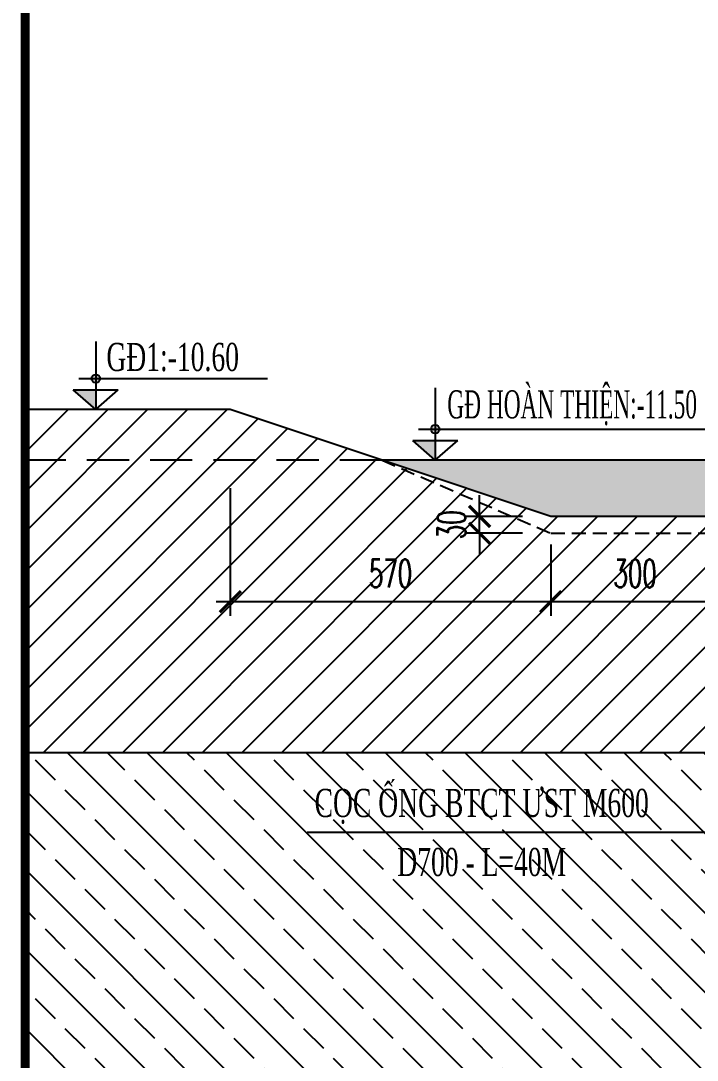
# Model space of a CAD drawing. Extents: x -26539 to -4497, y 62031 to 92619.
# Drawn here: x -16678 to -15475, y 80537 to 82385 of the extents above; entities that cross this region are included whole.
import ezdxf
from ezdxf.enums import TextEntityAlignment as Align

# ---------------------------------------------------------------- set-up
doc = ezdxf.new("R2010")
doc.units = 0
doc.header["$LTSCALE"] = 10
doc.header["$MEASUREMENT"] = 0
doc.linetypes.add('HIDDEN', pattern=[0.375, 0.25, -0.125])
doc.layers.get('0').update_dxf_attribs({"color": 3, "linetype": 'CONTINUOUS'})
for name, color, linetype in [('DC', 7, 'CONTINUOUS'), ('DIMENSION', 4, 'CONTINUOUS'), ('Hatch coc', 7, 'CONTINUOUS'), ('HIDDEN', 4, 'HIDDEN'), ('Kich thuoc', 4, 'CONTINUOUS'), ('Net tim', 6, 'CONTINUOUS'), ('Text', 4, 'CONTINUOUS')]:
    doc.layers.add(name, color=color, linetype=linetype)
doc.styles.add('Kichthuoc', font='romans.shx', dxfattribs={"width": 0.6})
doc.styles.get("Standard").update_dxf_attribs({"font": 'vntimeh.shx', "width": 0.65})
doc.linetypes.add('DAT_LINE1', pattern='A,0.2,[2,g.shx,S=-0.017,R=0,X=0.25,Y=0],0.22', length=0.42)
doc.dimstyles.new('Dim 250', dxfattribs={"dimscale": 250, "dimtxt": 0.2, "dimasz": 0.15, "dimexe": 0.1, "dimexo": 0.2, "dimgap": 0.1, "dimtad": 1, "dimdec": 0, "dimlfac": -1, "dimzin": 0, "dimdsep": 46, "dimtxsty": 'Kichthuoc', "dimblk": 'ARCHTICK', "dimcen": 0.1, "dimdle": 0.1, "dimclrd": 4, "dimclre": 4, "dimclrt": 2, "dimadec": 0, "dimazin": 0, "dimtfac": 1, "dimtdec": 0, "dimtix": 1, "dimtmove": 2, "dimatfit": 3, "dimfxl": 1, "dimtolj": 1, "dimtzin": 0, "dimarcsym": 0})
doc.dimstyles.new('Le 250', dxfattribs={"dimscale": 250, "dimtxt": 0.2, "dimasz": 0.15, "dimexe": 0.1, "dimexo": 0.2, "dimgap": 0.1, "dimtad": 1, "dimdec": 0, "dimzin": 0, "dimdsep": 46, "dimtxsty": 'Kichthuoc', "dimblk": 'ARCHTICK', "dimcen": 0, "dimdle": 0.1, "dimclrd": 4, "dimclre": 4, "dimclrt": 3, "dimadec": 0, "dimazin": 0, "dimtfac": 1, "dimtdec": 0, "dimtix": 1, "dimtmove": 2, "dimatfit": 3, "dimfxl": 1, "dimtolj": 1, "dimtzin": 0, "dimarcsym": 0})

# ---------------------------------------------------------------- blocks, each defined once
blk = doc.blocks.new('cautau')
at = {"layer": 'Hatch coc'}
h = blk.add_hatch(dxfattribs=at)
h.set_pattern_fill('GRAVEL', color=256, scale=150, style=0)
h.set_pattern_definition([(228.0128, (108, 200), (-1199.9997348, -1350.0002012), [20.1804, -1997.8632]), (184.9697, (94.5, 185), (1800.00015773, 149.99869605), [34.6302, -3428.38875]), (132.5104, (60, 182), (1499.99860775, -1650.0013011), [24.4182, -2417.4048]), (267.2737, (1.5, 144.5), (149.99940266, 3000.00004425), [31.5357, -3122.0337]), (292.8337, (0, 113), (-750.0014858, 1799.99946177), [30.92325, -3061.40595]), (357.2737, (12, 84.5), (-3000.00004425, 149.99940266), [31.5357, -3122.0337]), (37.6942, (43.5, 83), (-1950.00110184, -1499.99856077), [41.70435, -4128.72735]), (72.2553, (76.5, 108.5), (1050.0016144, 3299.9994347), [39.3732, -3897.94815]), (121.4296, (88.5, 146), (-1200.0012351, 1949.9992555), [31.6425, -3132.61095]), (175.2364, (72, 173), (1650.000142, -149.9987299), [36.1248, -1770.11445]), (222.3974, (36, 176), (-1800.00110266, -1649.9988123), [46.7172, -4625.00625]), (138.8141, (150, 143), (-1050.000442, 899.999597), [15.94515, -1578.5766]), (171.4692, (138, 153.5), (1949.9997427, -300.0011865), [30.33555, -3003.22665]), (225, (108, 158), (-2e-14, -150.00005), [21.21315, -190.9188]), (203.1986, (97.5, 176), (749.9999596, 300.0001988), [11.4237, -1130.94225]), (291.8014, (87, 171.5), (-149.9999866, 450.000041), [16.15545, -791.6193]), (30.9638, (93, 156.5), (449.999703, 300.0003725), [26.23935, -848.40345]), (161.5651, (115.5, 170), (300.000065, -149.99976), [18.97365, -455.36805]), (16.3895, (0, 171.5), (1500.00032976, 449.9989065), [26.58, -2631.42675]), (70.3462, (25.5, 179), (-599.9992871, -1650.0003203), [22.29915, -2207.6112]), (293.1986, (115.5, 200), (-300.0001988, 749.9999596), [22.84725, -1119.5187]), (343.6105, (124.5, 179), (-1500.00032976, 449.9989065), [26.58, -2631.42675]), (339.444, (0, 78.5), (-750.0002767, 299.9993995), [25.632, -1255.9686]), (294.7751, (24, 69.5), (-749.9988284, 1650.0005133), [21.4767, -2126.19645]), (66.8014, (117, 50), (300.0001988, 749.9999596), [22.84725, -1119.5187]), (17.354, (126, 71), (-1950.0003029, -599.9991753), [25.14465, -2489.3136]), (69.444, (43.5, 50), (-299.9993995, -750.0002767), [12.816, -1268.7846]), (101.3099, (108, 50), (-149.999645, 600.000113), [7.6485, -757.20435]), (165.9638, (106.5, 57.5), (450.000082, -149.999709), [30.92325, -587.5425]), (186.009, (76.5, 65), (1499.99996264, 149.9998976), [28.6575, -2837.08845]), (303.6901, (93, 143), (-150.0002, 299.999934), [21.6333, -519.19935]), (353.1572, (105, 125), (2549.99990482, -300.0011997), [37.7691, -3739.13445]), (60.9454, (142.5, 120.5), (-600.000004, -1050.0000577), [15.4434, -1528.9011]), (90, (150, 134), (-150, 150), [9, -141]), (120.2564, (73.5, 69.5), (599.999233, -1050.0003684), [20.8386, -2063.028]), (48.0128, (63, 87.5), (1199.9997348, 1350.0002012), [40.3608, -1977.6828]), (0, (90, 117.5), (150, 150), [39, -111]), (325.3048, (129, 117.5), (-1499.99913885, 1050.0012914), [23.7171, -2347.9911]), (254.0546, (148.5, 104), (-149.9999834, -600.000019), [21.8403, -1070.1762]), (207.646, (142.5, 83), (-2849.99937108, -1500.00115698), [35.55975, -3520.4211]), (175.4261, (111, 66.5), (-1950.00008375, 149.99922017), [37.61985, -3724.3611])])
h.paths.add_polyline_path([(-24771.6, 90462.7), (-24852.8, 90462.7), (-24896.6, 90437.7), (-24896.6, 89796), (-24771.6, 89837.7)])
h.paths.add_polyline_path([(-24896.6, 90437.7), (-24926.9, 90420.3), (-25038.8, 89748.6), (-24896.6, 89796)])
h.paths.add_polyline_path([(-24926.9, 90420.3), (-25371.6, 90166.3), (-25371.6, 89637.7), (-25038.8, 89748.6)])
h.paths.add_polyline_path([(-25371.6, 90166.3), (-25732.8, 89959.8), (-25663, 89540.5), (-25371.6, 89637.7)])
h.paths.add_polyline_path([(-25732.8, 89959.8), (-25984.2, 89816.2), (-26051.7, 89411), (-25663, 89540.5)])
h.paths.add_polyline_path([(-25984.2, 89816.2), (-26371.6, 89594.8), (-26371.6, 89304.3), (-26051.7, 89411)])
h.paths.add_polyline_path([(-26371.6, 89594.8), (-26697.7, 89408.5), (-26664.1, 89206.8), (-26371.6, 89304.3)])
h.paths.add_polyline_path([(-26697.7, 89408.5), (-26896.6, 89294.8), (-26896.6, 89129.3), (-26664.1, 89206.8)])
h.paths.add_polyline_path([(-26896.6, 89294.8), (-27171.6, 89137.7), (-27771.6, 89137.7), (-27471.6, 89037.7), (-27171.6, 89037.7), (-26896.6, 89129.3)])
h.paths.add_polyline_path([(-25894, 89468.2), (-25777.9, 89507.1), (-25801.7, 89578.2), (-25917.8, 89539.4)], flags=24)
at = {"layer": 'DIMENSION', "color": 2}
blk.add_line((-27171.6, 89137.7), (-27771.6, 89137.7), dxfattribs=at)
at = {"layer": 'Net tim', "color": 9, "linetype": 'DAT_LINE1', "ltscale": 15}
for p, q in [((-28041.6, 89227.7), (-28406.5, 89227.7)), ((-27771.6, 89137.7), (-28041.6, 89227.7)), ((-27471.6, 89037.7), (-27771.6, 89137.7)), ((-27171.6, 89037.7), (-27471.6, 89037.7))]:
    blk.add_line(p, q, dxfattribs=at)
at = {"layer": 'Net tim', "linetype": 'HIDDEN', "ltscale": 30}
blk.add_line((-27771.6, 89137.7), (-28406.5, 89137.7), dxfattribs=at)
blk = doc.blocks.new('_ArchTick')
at = {"color": 0, "linetype": 'ByBlock', "const_width": 0.15}
blk.add_lwpolyline([(-0.5, -0.5), (0.5, 0.5)], dxfattribs=at)
blk = doc.blocks.new('*D65')
at = {"layer": 'Kich thuoc', "color": 4, "lineweight": -2}
for p, q in [((-15735.8, 81453.6), (-15735.8, 81326.9)), ((-15435.8, 81453.6), (-15435.8, 81326.9)), ((-15410.8, 81351.9), (-15760.8, 81351.9))]:
    blk.add_line(p, q, dxfattribs=at)
at = {"layer": 'Kich thuoc', "color": 4, "lineweight": -2, "xscale": 37.5, "yscale": 37.5, "zscale": 37.5, "rotation": 180}
blk.add_blockref('_ArchTick', (-15735.8, 81351.9), dxfattribs=at)
at = {"layer": 'Kich thuoc', "color": 4, "lineweight": -2, "xscale": 37.5, "yscale": 37.5, "zscale": 37.5}
blk.add_blockref('_ArchTick', (-15435.8, 81351.9), dxfattribs=at)
at = {"layer": 'Kich thuoc', "color": 2, "insert": (-15585.8, 81401.9), "char_height": 50, "attachment_point": 5, "style": 'Kichthuoc'}
blk.add_mtext('\\A1;300', dxfattribs=at)
blk = doc.blocks.new('*D66')
at = {"layer": 'Kich thuoc', "color": 4, "lineweight": -2}
for p, q in [((-16305.8, 81553.6), (-16305.8, 81326.9)), ((-15735.8, 81453.6), (-15735.8, 81326.9)), ((-15710.8, 81351.9), (-16330.8, 81351.9))]:
    blk.add_line(p, q, dxfattribs=at)
at = {"layer": 'Kich thuoc', "color": 4, "lineweight": -2, "xscale": 37.5, "yscale": 37.5, "zscale": 37.5, "rotation": 180}
blk.add_blockref('_ArchTick', (-16305.8, 81351.9), dxfattribs=at)
at = {"layer": 'Kich thuoc', "color": 4, "lineweight": -2, "xscale": 37.5, "yscale": 37.5, "zscale": 37.5}
blk.add_blockref('_ArchTick', (-15735.8, 81351.9), dxfattribs=at)
at = {"layer": 'Kich thuoc', "color": 2, "insert": (-16020.8, 81401.9), "char_height": 50, "attachment_point": 5, "style": 'Kichthuoc'}
blk.add_mtext('\\A1;570', dxfattribs=at)
blk = doc.blocks.new('*D104')
at = {"layer": 'Kich thuoc', "color": 4, "lineweight": -2}
for p, q in [((-15862.4, 81503.6), (-15862.4, 81541.1)), ((-15785.8, 81503.6), (-15887.4, 81503.6)), ((-15862.4, 81473.6), (-15862.4, 81503.6)), ((-15785.8, 81473.6), (-15887.4, 81473.6)), ((-15862.4, 81473.6), (-15862.4, 81436.1))]:
    blk.add_line(p, q, dxfattribs=at)
at = {"layer": 'Kich thuoc', "color": 4, "lineweight": -2, "xscale": 37.5, "yscale": 37.5, "zscale": 37.5}
for p, rotation in [((-15862.4, 81503.6), 270), ((-15862.4, 81473.6), 90)]:
    blk.add_blockref('_ArchTick', p, dxfattribs=dict(at, rotation=rotation))
at = {"layer": 'Kich thuoc', "color": 2, "insert": (-15912.4, 81488.6), "char_height": 50, "attachment_point": 5, "rotation": 90, "style": 'Kichthuoc'}
blk.add_mtext('\\A1;30', dxfattribs=at)

msp = doc.modelspace()

# ---------------------------------------------------------------- hatches: boundary and pattern name
at = {"layer": 'Hatch coc'}
h = msp.add_hatch(dxfattribs=at)
h.set_pattern_fill('ANSI31', color=256, scale=400, style=0)
h.paths.add_polyline_path([(-8545.7, 81733.4), (-12245.8, 81733.4), (-12245.8, 81083.4), (-8545.7, 81083.4)])
h.paths.add_polyline_path([(-10706.4, 81240.9, -1), (-10846.4, 81240.9, -1)], flags=16)
h.paths.add_polyline_path([(-12265.8, 81733.4), (-13160.8, 81733.4), (-13160.8, 81083.4), (-12265.8, 81083.4)])
h.paths.add_polyline_path([(-13160.8, 81733.4), (-13383.2, 81733.4), (-13491.4, 81083.4), (-13160.8, 81083.4)])
h.paths.add_polyline_path([(-13383.2, 81733.4), (-13635.8, 81733.4), (-13635.8, 81083.4), (-13491.4, 81083.4)])
h.paths.add_polyline_path([(-13635.8, 81733.4), (-13881.8, 81733.4), (-13773.6, 81083.4), (-13635.8, 81083.4)])
h.paths.add_polyline_path([(-13881.8, 81733.4), (-14339.8, 81733.4), (-14448.1, 81083.4), (-13773.6, 81083.4)])
h.paths.add_polyline_path([(-14339.8, 81733.4), (-14546.1, 81733.4), (-14635.8, 81733.4), (-14635.8, 81083.4), (-14448.1, 81083.4)])
h.paths.add_polyline_path([(-14635.8, 81733.4), (-14746.3, 81733.4), (-14928.4, 81672.7), (-14830.2, 81083.4), (-14635.8, 81083.4)])
h.paths.add_polyline_path([(-14928.4, 81672.7), (-15160.8, 81595.2), (-15160.8, 81083.4), (-14830.2, 81083.4)])
h.paths.add_polyline_path([(-15160.8, 81595.2), (-15435.8, 81503.6), (-15735.8, 81503.6), (-16035.8, 81603.6), (-16670.7, 81603.6), (-16670.7, 81083.4), (-15160.8, 81083.4)])
h.paths.add_polyline_path([(-16305.8, 81693.6), (-16670.7, 81693.6), (-16670.7, 81603.6), (-16035.8, 81603.6)])
h.paths.add_polyline_path([(-10799.8, 81203.4), (-10753.1, 81203.4), (-10753.1, 81278.4), (-10799.8, 81278.4)], flags=8)
h.paths.add_polyline_path([(-12244, 81101.6), (-12031, 81101.6), (-12031, 81184.1), (-12244, 81184.1)], flags=24)
h.paths.add_polyline_path([(-11373, 81438.9), (-10751.8, 81438.9), (-10751.8, 81542.5), (-11373, 81542.5)], flags=24)
h.paths.add_polyline_path([(-11425.9, 81528.4), (-10684.7, 81528.4), (-10684.7, 81653.4), (-11425.9, 81653.4)], flags=24)
h.paths.add_polyline_path([(-15636.9, 81439.4), (-15534.8, 81439.4), (-15534.8, 81364.4), (-15636.9, 81364.4)], flags=24)
h.paths.add_polyline_path([(-16071.9, 81439.4), (-15969.8, 81439.4), (-15969.8, 81364.4), (-16071.9, 81364.4)], flags=24)
h = msp.add_hatch(dxfattribs=at)
h.set_pattern_fill('ANSI33', color=256, scale=400, angle=90, style=0)
h.paths.add_polyline_path([(-8545.7, 81083.4), (-12245.8, 81083.4), (-12245.8, 79733.4), (-8545.7, 79733.4)])
h.paths.add_polyline_path([(-10706.4, 80445.1, -1), (-10846.4, 80445.1, -1)], flags=16)
h.paths.add_polyline_path([(-12265.8, 81083.4), (-13160.8, 81083.4), (-13160.8, 79733.4), (-12265.8, 79733.4)])
h.paths.add_polyline_path([(-13160.8, 81083.4), (-13491.4, 81083.4), (-13632.5, 80236.4), (-13548.7, 79733.4), (-13160.8, 79733.4)])
h.paths.add_polyline_path([(-13491.4, 81083.4), (-13635.8, 81083.4), (-13635.8, 80256.4), (-13632.5, 80236.4)])
h.paths.add_polyline_path([(-13635.8, 81083.4), (-13773.6, 81083.4), (-13635.8, 80256.4)])
h.paths.add_polyline_path([(-13773.6, 81083.4), (-14448.1, 81083.4), (-14635.8, 79956.2), (-14635.8, 79916.2), (-14605.4, 79733.4), (-13716.2, 79733.4), (-13635.8, 80216.3), (-13635.8, 80256.4)])
h.paths.add_polyline_path([(-14448.1, 81083.4), (-14635.8, 81083.4), (-14635.8, 79956.2)], flags=17)
h.paths.add_polyline_path([(-14635.8, 81083.4), (-14830.2, 81083.4), (-14639.2, 79936.2), (-14635.8, 79956.2)])
h.paths.add_polyline_path([(-14830.2, 81083.4), (-15160.8, 81083.4), (-15160.8, 79733.4), (-14672.9, 79733.4), (-14639.2, 79936.2)])
h.paths.add_polyline_path([(-15160.8, 81083.4), (-16670.7, 81083.4), (-16670.7, 79733.4), (-15160.8, 79733.4)])
h.paths.add_polyline_path([(-14635.8, 79916.2), (-14639.2, 79936.2), (-14672.9, 79733.4), (-14635.8, 79733.4)])
h.paths.add_polyline_path([(-14635.8, 79916.2), (-14635.8, 79733.4), (-14605.4, 79733.4)], flags=17)
h.paths.add_polyline_path([(-13635.8, 80216.3), (-13716.2, 79733.4), (-13635.8, 79733.4)])
h.paths.add_polyline_path([(-13632.5, 80236.4), (-13635.8, 80216.3), (-13635.8, 79733.4), (-13548.7, 79733.4)])
h.paths.add_polyline_path([(-10799.8, 80407.6), (-10753.1, 80407.6), (-10753.1, 80482.6), (-10799.8, 80482.6)], flags=8)
h.paths.add_polyline_path([(-12244, 79751.4), (-12031, 79751.4), (-12031, 79833.9), (-12244, 79833.9)], flags=24)
h.paths.add_polyline_path([(-11219.5, 80885.6), (-10748.5, 80885.6), (-10748.5, 81003.4), (-11219.5, 81003.4)], flags=24)
h.paths.add_polyline_path([(-16188.8, 80935.7), (-15528.4, 80935.7), (-15528.4, 81064.3), (-16188.8, 81064.3)], flags=24)
h.paths.add_polyline_path([(-16053.7, 80851.5), (-15663.5, 80851.5), (-15663.5, 80926.5), (-16053.7, 80926.5)], flags=24)
at = {"layer": 'Kich thuoc'}
h = msp.add_hatch(color=256, dxfattribs=at)
h.paths.add_polyline_path([(-16545, 81728.6), (-16585, 81728.6), (-16545, 81693.6)])
h.paths.add_polyline_path([(-16545, 81748.6), (-16552.5, 81748.6, 0.414214), (-16545, 81741.1)])
h.paths.add_polyline_path([(-16545, 81756.1, 0.414214), (-16552.5, 81748.6), (-16545, 81748.6)])
h.paths.add_polyline_path([(-16545, 81756.1), (-16545, 81748.6), (-16537.5, 81748.6, 0.414214)])
h.paths.add_polyline_path([(-16537.5, 81748.6), (-16545, 81748.6), (-16545, 81741.1, 0.414214)])
h = msp.add_hatch(color=256, dxfattribs=at)
h.paths.add_polyline_path([(-15941.2, 81638.6), (-15981.2, 81638.6), (-15941.2, 81603.6)])
h.paths.add_polyline_path([(-15941.2, 81658.6), (-15948.7, 81658.6, 0.414214), (-15941.2, 81651.1)])
h.paths.add_polyline_path([(-15941.2, 81666.1, 0.414214), (-15948.7, 81658.6), (-15941.2, 81658.6)])
h.paths.add_polyline_path([(-15941.2, 81666.1), (-15941.2, 81658.6), (-15933.7, 81658.6, 0.414214)])
h.paths.add_polyline_path([(-15933.7, 81658.6), (-15941.2, 81658.6), (-15941.2, 81651.1, 0.414214)])

# ---------------------------------------------------------------- linework, layer by layer
at = {"layer": 'DC', "color": 0}
msp.add_line((-8545.7, 81083.4), (-16676.9, 81083.4), dxfattribs=at)
at = {"layer": 'HIDDEN', "color": 6, "ltscale": 10}
msp.add_lwpolyline([(-16035.8, 81603.6), (-15735.8, 81473.6), (-15435.8, 81473.6), (-12648.3, 82372.7)], dxfattribs=at)
at = {"layer": 'Kich thuoc'}
for p, q in [((-16545, 81814.4), (-16545, 81693.6)), ((-16575, 81748.6), (-16239.8, 81748.6)), ((-16545, 81693.6), (-16585, 81728.6)), ((-16585, 81728.6), (-16505, 81728.6)), ((-16545, 81693.6), (-16505, 81728.6)), ((-15941.2, 81732), (-15941.2, 81603.6)), ((-15971.2, 81658.6), (-15441.2, 81658.6)), ((-15941.2, 81603.6), (-15981.2, 81638.6)), ((-15981.2, 81638.6), (-15901.2, 81638.6)), ((-15941.2, 81603.6), (-15901.2, 81638.6))]:
    msp.add_line(p, q, dxfattribs=at)
at = {"layer": 'Kich thuoc', "color": 1, "const_width": 15.5}
msp.add_lwpolyline([(-16670.7, 78080.9), (-7170.7, 78080.9), (-7170.7, 85080.9), (-16670.7, 85080.9)], close=True, dxfattribs=at)
at = {"layer": 'Kich thuoc'}
for centre in [(-16545, 81748.6), (-15941.2, 81658.6)]:
    msp.add_circle(centre, 7.5, dxfattribs=at)

# ---------------------------------------------------------------- block references
at = {"layer": 'Hatch coc'}
msp.add_blockref('cautau', (11735.7, -7534.1), dxfattribs=at)

# ---------------------------------------------------------------- texts
at = {"layer": 'Text'}
for s, width, p in [('G§1:-10.60', 0.65, (-16526.2, 81762.1)), ('G§ hoµn thiÖn:-11.50', 0.55, (-15919.8, 81677.8))]:
    msp.add_text(s, height=50, dxfattribs=dict(at, width=width)).set_placement(p)
at = {"layer": 'Text', "width": 0.65}
for s, p in [('cäc èng btct \xadst m600', (-15858.6, 80969)), ('d700 - l=40m', (-15858.6, 80864))]:
    msp.add_text(s, height=50, dxfattribs=at).set_placement(p, align=Align.CENTER)

# ---------------------------------------------------------------- dimensions: what is measured, and where the dimension line sits
at = {"layer": 'Kich thuoc'}
for base, p1, p2, picture, middle in [((-16305.8, 81351.9), (-15735.8, 81503.6), (-16305.8, 81603.6), '*D66', (-16020.8, 81401.9)), ((-15735.8, 81351.9), (-15435.8, 81503.6), (-15735.8, 81503.6), '*D65', (-15585.8, 81401.9))]:
    dim = msp.add_linear_dim(base=base, p1=p1, p2=p2, dimstyle='Dim 250', dxfattribs=at)
    dim.commit()
    dim.dimension.update_dxf_attribs({"geometry": picture, "text_midpoint": middle})
dim = msp.add_linear_dim(base=(-15862.4, 81503.6), p1=(-15735.8, 81473.6), p2=(-15735.8, 81503.6), angle=90, dimstyle='Dim 250', dxfattribs=at)
dim.commit()
dim.dimension.update_dxf_attribs({"geometry": '*D104', "text_midpoint": (-15912.4, 81488.6)})

# ---------------------------------------------------------------- leaders
for points in [[(-15195.8, 80941.6), (-16169, 80941.6)], [(-14845.6, 80941.6), (-16134, 80941.6)], [(-14670.8, 80941.6), (-15973.4, 80941.6)], [(-14493.6, 80941.6), (-15829.8, 80941.6)]]:
    msp.add_leader(points, dimstyle='Le 250', override={"dimgap": 0.1, "dimtad": 0}, dxfattribs=at)

doc.saveas('drawing.dxf')
